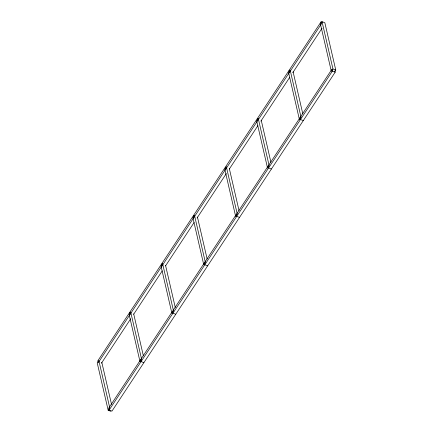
<?xml version="1.0" encoding="UTF-8"?>
<svg xmlns="http://www.w3.org/2000/svg" width="433" height="433" viewBox="0 0 433 433"><rect width="100%" height="100%" fill="white"/><g stroke="black" fill="none" stroke-linecap="round" stroke-linejoin="round"><path stroke-width="0.65" d="M321.01 21.915L97.826 360.813L98.264 362.702L321.448 23.804L321.01 21.915L322.13 22.348M322.028 21.65L320.431 24.069L331.353 71.375L332.945 68.95L322.028 21.65L324.831 22.733L335.754 70.032L334.796 71.483M101.441 363.222L130.728 318.748M133.694 314.244L162.24 270.896M165.579 265.83L194.125 222.481M197.091 217.978L226.378 173.509M229.344 169L257.889 125.657M260.855 121.153L289.774 77.242M292.74 72.739L322.028 28.264M108.169 410.267L109.76 407.848L98.843 360.548L97.246 362.968L108.169 410.267L110.972 411.35M109.181 410.008L332.365 71.109L331.932 69.215L108.748 408.113L109.181 410.008L111.99 411.085L335.174 72.187L334.882 70.925M332.945 68.95L335.754 70.032M332.365 71.109L335.174 72.187M303.289 120.601L300.486 119.524L300.047 117.63M271.404 169.016L268.601 167.934L268.162 166.045M239.525 217.431L236.716 216.348L236.283 214.459M207.64 265.846L204.836 264.763L204.398 262.869M175.755 314.261L172.951 313.178L172.513 311.284M143.875 362.67L141.066 361.593L140.628 359.699M293.098 71.802L302.808 113.847M289.125 70.33L289.563 72.219M261.218 120.217L270.923 162.261M257.245 118.739L257.678 120.634M229.333 168.626L239.043 210.676M225.36 167.154L225.799 169.049M197.448 217.041L207.158 259.091M193.475 215.569L193.914 217.463M165.568 265.456L175.273 307.5M161.596 263.984L162.029 265.873M133.683 313.871L143.388 355.915M129.711 312.399L130.149 314.288M101.798 362.286L111.508 404.33M130.723 312.133L129.131 314.553L140.054 361.858L141.645 359.433L130.723 312.133M162.608 263.719L161.016 266.138L171.933 313.443L173.53 311.018L162.608 263.719M194.493 215.304L192.896 217.729L203.819 265.028L205.415 262.609L194.493 215.304M226.378 166.889L224.781 169.314L235.704 216.614L237.295 214.194L226.378 166.889M258.257 118.48L256.666 120.899L267.583 168.199L269.18 165.779L258.257 118.48M290.142 70.065L288.546 72.484L299.468 119.784L301.065 117.365L290.142 70.065"/></g></svg>
